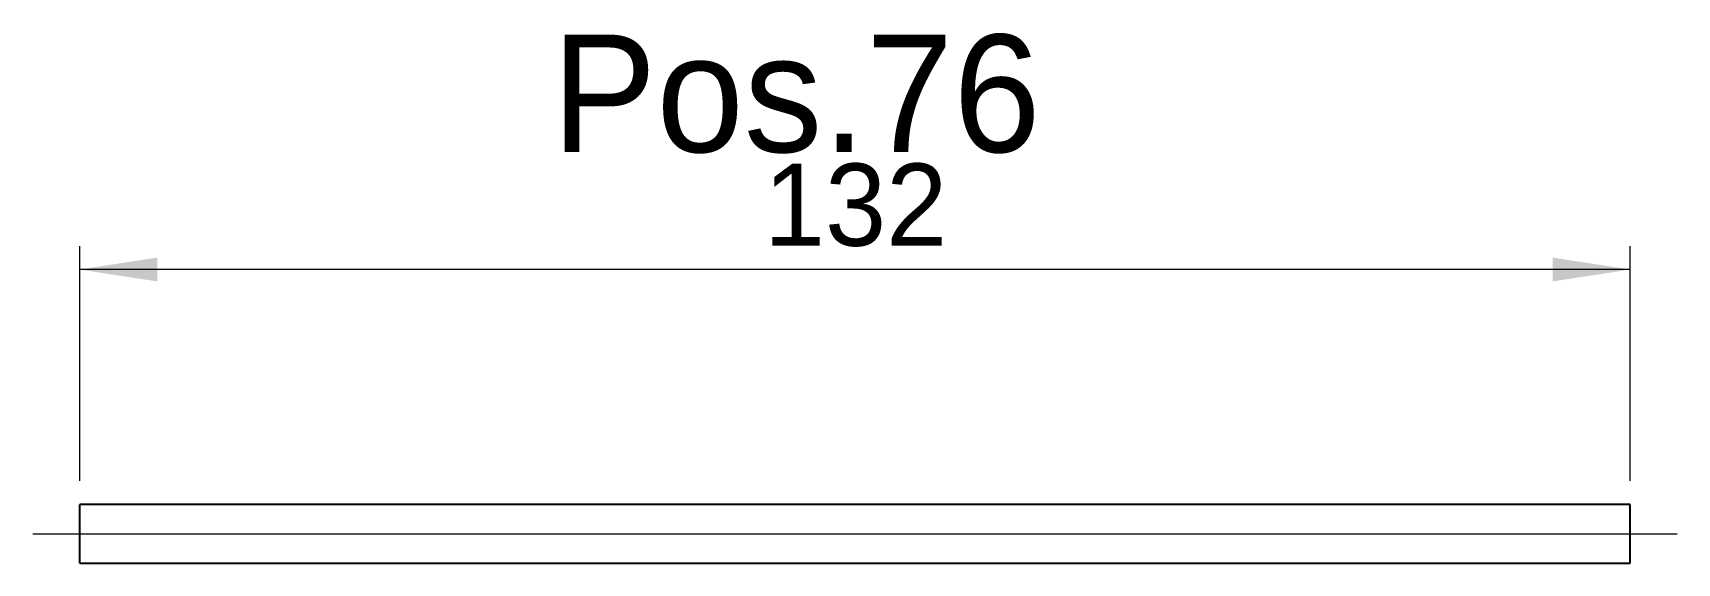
# Model space of a CAD drawing. Header units: metres. Extents: x 45.8 to 115.8, y 86.6 to 109.2.
import ezdxf

# ---------------------------------------------------------------- set-up
doc = ezdxf.new("R2010")
doc.units = ezdxf.units.M
doc.dimstyles.get("Standard").update_dxf_attribs({"dimtxt": 2.5, "dimasz": 2.5, "dimexe": 1.25, "dimexo": 0.625, "dimtad": 1, "dimcen": 2.5, "dimazin": 3, "dimtfac": 1, "dimtmove": 0, "dimatfit": 3})

# ---------------------------------------------------------------- blocks, each defined once
blk = doc.blocks.new('*D1')
at = {"color": 7, "linetype": 'Continuous', "lineweight": 18}
for p, q in [((47.822, 90.115), (47.822, 100.115)), ((113.822, 90.115), (113.822, 100.115)), ((113.822, 99.115), (47.822, 99.115))]:
    blk.add_line(p, q, dxfattribs=at)
for points in [[(47.822, 99.115), (51.124, 98.607), (51.124, 99.623)], [(113.822, 99.115), (110.52, 99.623), (110.52, 98.607)]]:
    blk.add_solid(points, dxfattribs=at)
at = {"color": 7, "linetype": 'Continuous', "lineweight": 18, "insert": (76.943, 103.626), "char_height": 3.5, "attachment_point": 1}
blk.add_mtext('132', dxfattribs=at)

msp = doc.modelspace()

# ---------------------------------------------------------------- linework, layer by layer
at = {"color": 7, "linetype": 'Continuous', "lineweight": 25}
for p, q in [((113.822, 89.115), (47.822, 89.115)), ((47.822, 87.865), (47.822, 89.115)), ((113.822, 87.865), (113.822, 89.115)), ((47.822, 86.615), (47.822, 87.865)), ((113.822, 86.615), (113.822, 87.865)), ((47.822, 86.615), (113.822, 86.615))]:
    msp.add_line(p, q, dxfattribs=at)
at = {"color": 7, "lineweight": 18, "ltscale": 0.5}
msp.add_line((45.822, 87.865), (115.822, 87.865), dxfattribs=at)

# ---------------------------------------------------------------- texts
at = {"insert": (67.911, 109.115), "char_height": 5, "attachment_point": 1}
msp.add_mtext('Pos.76', dxfattribs=at)

# ---------------------------------------------------------------- dimensions: what is measured, and where the dimension line sits
at = {"color": 7, "linetype": 'Continuous', "lineweight": 18}
dim = msp.add_linear_dim(base=(47.822, 99.115), p1=(113.822, 89.115), p2=(47.822, 89.115), dimstyle='Standard', dxfattribs=at)
dim.commit()
dim.dimension.update_dxf_attribs({"geometry": '*D1', "text_midpoint": (80.822, 99.115), "dimtype": 160})

doc.saveas('drawing.dxf')
